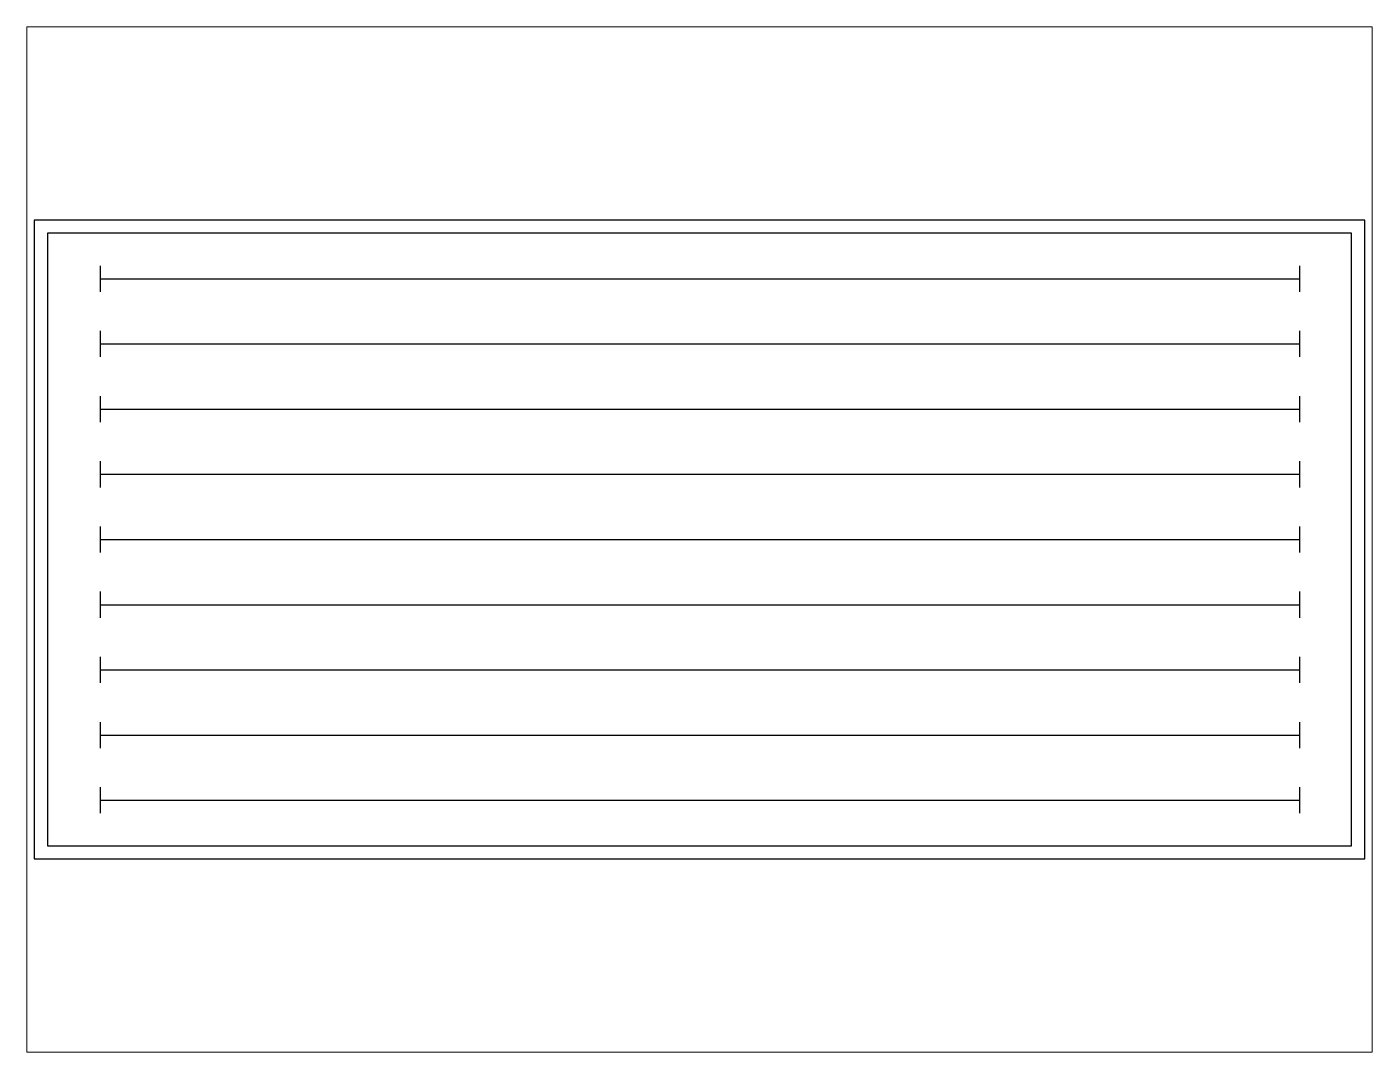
# Paper-space layout 'Layout1' of a CAD drawing. Header units: millimetres. Extents: x 1.05 to 9.45, y 0.8 to 7.2.
# The model-space entities are those that its viewports show. They can reach past a viewport. Long polylines and large blocks are cut down to what shows.
import ezdxf

# ---------------------------------------------------------------- set-up
doc = ezdxf.new("R2010")
doc.units = ezdxf.units.MM
doc.header["$MEASUREMENT"] = 0

# ---------------------------------------------------------------- blocks, each defined once
blk = doc.blocks.new('Recreation_Pool-50m')
at = {"color": 0}
for p, q in [((0, 12250.000392), (0, -12250.000392)), ((51030.001633, 12250.000392), (0, 12250.000392)), ((51030.001633, -12250.000392), (51030.001633, 12250.000392)), ((50530.001617, 11750.000376), (500.000016, 11750.000376)), ((500.000016, 11750.000376), (500.000016, -11750.000376)), ((50530.001617, -11750.000376), (50530.001617, 11750.000376)), ((2530.000081, 10500.000336), (2530.000081, 9500.000304)), ((48530.001553, 10500.000336), (48530.001553, 9500.000304)), ((2530.000081, 10000.00032), (48530.001553, 10000.00032)), ((2530.000081, 8000.000256), (2530.000081, 7000.000224)), ((48530.001553, 8000.000256), (48530.001553, 7000.000224)), ((2530.000081, 7500.00024), (48530.001553, 7500.00024)), ((2530.000081, 5500.000176), (2530.000081, 4500.000144)), ((48530.001553, 5500.000176), (48530.001553, 4500.000144)), ((2530.000081, 5000.00016), (48530.001553, 5000.00016)), ((2530.000081, 3000.000096), (2530.000081, 2000.000064)), ((48530.001553, 3000.000096), (48530.001553, 2000.000064)), ((2530.000081, 2500.00008), (48530.001553, 2500.00008)), ((2530.000081, 500.000016), (2530.000081, -500.000016)), ((2530.000081, 0), (48530.001553, 0)), ((48530.001553, 500.000016), (48530.001553, -500.000016)), ((2530.000081, -2000.000064), (2530.000081, -3000.000096)), ((48530.001553, -2000.000064), (48530.001553, -3000.000096)), ((2530.000081, -2500.00008), (48530.001553, -2500.00008)), ((2530.000081, -4500.000144), (2530.000081, -5500.000176)), ((48530.001553, -4500.000144), (48530.001553, -5500.000176)), ((2530.000081, -5000.00016), (48530.001553, -5000.00016)), ((2530.000081, -7000.000224), (2530.000081, -8000.000256)), ((48530.001553, -7000.000224), (48530.001553, -8000.000256)), ((2530.000081, -7500.00024), (48530.001553, -7500.00024)), ((2530.000081, -9500.000304), (2530.000081, -10500.000336)), ((48530.001553, -9500.000304), (48530.001553, -10500.000336)), ((2530.000081, -10000.00032), (48530.001553, -10000.00032)), ((500.000016, -11750.000376), (50530.001617, -11750.000376)), ((0, -12250.000392), (51030.001633, -12250.000392))]:
    blk.add_line(p, q, dxfattribs=at)

msp = doc.modelspace()

# ---------------------------------------------------------------- block references
msp.add_blockref('Recreation_Pool-50m', (0, 0))

psp = doc.layouts.get("Layout1")

# ---------------------------------------------------------------- viewports
at = {"layer": '0'}
psp.add_viewport(center=(5.25, 4), size=(8.4, 6.4), view_center_point=(25515.0008, 0), view_height=39313.606648, dxfattribs=at)

doc.saveas('drawing.dxf')
